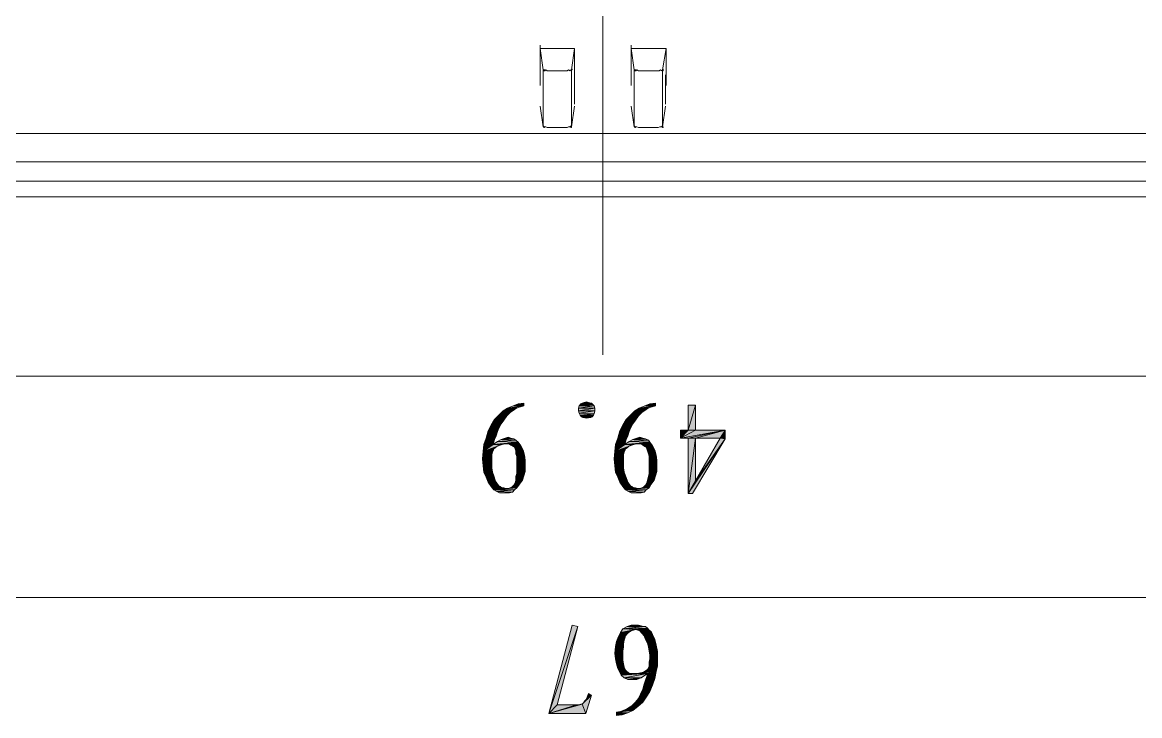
# Model space of a CAD drawing. Header units: inches. Extents: x 11 to 682, y 148 to 1119.
# Drawn here: x 200.6 to 294.8, y 892.7 to 951.2 of the extents above; entities that cross this region are included whole.
import ezdxf

# ---------------------------------------------------------------- set-up
doc = ezdxf.new("R2010")
doc.units = ezdxf.units.IN
doc.header["$MEASUREMENT"] = 0
doc.layers.add('图层 1', color=7, linetype='Continuous')

msp = doc.modelspace()

# ---------------------------------------------------------------- hatches: boundary and pattern name
at = {"layer": '图层 1', "true_color": 0xffffff}
h = msp.add_hatch(color=7, dxfattribs=at)
h.dxf.hatch_style = 2
h.paths.add_polyline_path([(244.56, 947.1), (244.68, 947.1), (244.68, 947.16), (244.56, 947.16)])
h = msp.add_hatch(color=7, dxfattribs=at)
h.dxf.hatch_style = 2
h.paths.add_polyline_path([(246.84, 947.1), (246.9, 947.1), (246.9, 947.16), (246.84, 947.16)])
h = msp.add_hatch(color=7, dxfattribs=at)
h.dxf.hatch_style = 2
h.paths.add_polyline_path([(246.9, 947.16), (246.96, 947.16), (246.96, 947.22), (246.9, 947.22)])
h = msp.add_hatch(color=7, dxfattribs=at)
h.dxf.hatch_style = 2
h.paths.add_polyline_path([(252.24, 947.1), (252.36, 947.1), (252.36, 947.16), (252.24, 947.16)])
h = msp.add_hatch(color=7, dxfattribs=at)
h.dxf.hatch_style = 2
h.paths.add_polyline_path([(254.58, 947.1), (254.64, 947.1), (254.64, 947.22), (254.58, 947.22)])
h = msp.add_hatch(color=7, dxfattribs=at)
h.dxf.hatch_style = 2
h.paths.add_polyline_path([(244.5, 942.36), (244.56, 942.36), (244.56, 942.42), (244.5, 942.42)])
h = msp.add_hatch(color=7, dxfattribs=at)
h.dxf.hatch_style = 2
h.paths.add_polyline_path([(244.56, 942.3), (244.62, 942.3), (244.62, 942.36), (244.56, 942.36)])
h = msp.add_hatch(color=7, dxfattribs=at)
h.dxf.hatch_style = 2
h.paths.add_polyline_path([(246.78, 942.36), (246.84, 942.36), (246.84, 942.42), (246.78, 942.42)])
h = msp.add_hatch(color=7, dxfattribs=at)
h.dxf.hatch_style = 2
h.paths.add_polyline_path([(246.84, 942.3), (246.9, 942.3), (246.9, 942.36), (246.84, 942.36)])
h = msp.add_hatch(color=7, dxfattribs=at)
h.dxf.hatch_style = 2
h.paths.add_polyline_path([(252.18, 942.36), (252.24, 942.36), (252.24, 942.42), (252.18, 942.42)])
h = msp.add_hatch(color=7, dxfattribs=at)
h.dxf.hatch_style = 2
h.paths.add_polyline_path([(252.24, 942.3), (252.3, 942.3), (252.3, 942.36), (252.24, 942.36)])
h = msp.add_hatch(color=7, dxfattribs=at)
h.dxf.hatch_style = 2
h.paths.add_polyline_path([(254.52, 942.36), (254.58, 942.36), (254.58, 942.42), (254.52, 942.42)])
h = msp.add_hatch(color=7, dxfattribs=at)
h.dxf.hatch_style = 2
h.paths.add_polyline_path([(254.58, 942.3), (254.64, 942.3), (254.64, 942.36), (254.58, 942.36)])
for points in [[(241.74, 918.3), (240.78, 918.06), (241.14, 918.42)], [(240.78, 918.06), (241.74, 918.3), (241.44, 918)], [(242.1, 918.54), (241.14, 918.42), (241.5, 918.66)], [(241.14, 918.42), (242.1, 918.54), (241.74, 918.3)], [(242.88, 918.84), (242.4, 918.72), (241.5, 918.66)], [(242.88, 918.84), (241.5, 918.66), (241.98, 918.84)], [(241.5, 918.66), (242.4, 918.72), (242.1, 918.54)], [(241.98, 918.84), (242.4, 919.02), (242.88, 919.08)], [(241.98, 918.84), (242.88, 919.08), (242.88, 918.84)], [(247.5, 918.66), (248.82, 918.84), (248.88, 918.66)], [(248.82, 918.84), (247.5, 918.66), (247.56, 918.84)], [(247.5, 918.42), (248.88, 918.66), (248.88, 918.42)], [(248.88, 918.66), (247.5, 918.42), (247.5, 918.66)], [(248.88, 918.42), (247.56, 918.24), (247.5, 918.42)], [(248.7, 918.96), (247.56, 918.84), (247.68, 919.02)], [(247.56, 918.84), (248.7, 918.96), (248.82, 918.84)], [(247.56, 918.24), (248.88, 918.42), (248.82, 918.18)], [(247.68, 919.02), (248.58, 919.08), (248.7, 918.96)], [(248.58, 919.08), (247.68, 919.02), (247.8, 919.08)], [(247.8, 919.08), (248.34, 919.14), (248.58, 919.08)], [(248.34, 919.14), (247.8, 919.08), (247.98, 919.14)], [(247.98, 919.14), (248.16, 919.2), (248.34, 919.14)], [(252.84, 918.3), (251.88, 918.06), (252.24, 918.42)], [(251.88, 918.06), (252.84, 918.3), (252.54, 918)], [(253.2, 918.54), (252.24, 918.42), (252.6, 918.66)], [(252.24, 918.42), (253.2, 918.54), (252.84, 918.3)], [(253.98, 918.84), (253.5, 918.72), (252.6, 918.66)], [(253.98, 918.84), (252.6, 918.66), (253.08, 918.84)], [(252.6, 918.66), (253.5, 918.72), (253.2, 918.54)], [(253.08, 918.84), (253.5, 919.02), (253.98, 919.08)], [(253.08, 918.84), (253.98, 919.08), (253.98, 918.84)], [(256.74, 916.8), (257.34, 918.9), (257.34, 916.8)], [(257.34, 918.9), (256.74, 916.8), (256.74, 918.9)], [(241.2, 917.64), (240.12, 917.22), (240.42, 917.7)], [(241.2, 917.64), (240.96, 917.34), (240.12, 917.22)], [(240.12, 917.22), (240.96, 917.34), (240.78, 916.98)], [(241.44, 918), (240.42, 917.7), (240.78, 918.06)], [(240.42, 917.7), (241.44, 918), (241.2, 917.64)], [(248.82, 918.18), (247.62, 918.06), (247.56, 918.24)], [(247.62, 918.06), (248.82, 918.18), (248.76, 918.06)], [(248.76, 918.06), (247.74, 917.94), (247.62, 918.06)], [(247.74, 917.94), (248.76, 918.06), (248.64, 917.94)], [(248.64, 917.94), (247.86, 917.88), (247.74, 917.94)], [(247.86, 917.88), (248.64, 917.94), (248.52, 917.88)], [(248.52, 917.88), (248.16, 917.82), (247.86, 917.88)], [(252.3, 917.64), (251.22, 917.22), (251.52, 917.7)], [(252.3, 917.64), (252.06, 917.34), (251.22, 917.22)], [(251.22, 917.22), (252.06, 917.34), (251.88, 916.98)], [(252.54, 918), (251.52, 917.7), (251.88, 918.06)], [(251.52, 917.7), (252.54, 918), (252.3, 917.64)], [(240.66, 916.68), (239.7, 916.14), (239.88, 916.74)], [(240.66, 916.68), (240.54, 916.32), (239.7, 916.14)], [(240.78, 916.98), (239.88, 916.74), (240.12, 917.22)], [(239.88, 916.74), (240.78, 916.98), (240.66, 916.68)], [(251.76, 916.68), (250.8, 916.14), (250.98, 916.74)], [(251.76, 916.68), (251.64, 916.32), (250.8, 916.14)], [(251.88, 916.98), (250.98, 916.74), (251.22, 917.22)], [(250.98, 916.74), (251.88, 916.98), (251.76, 916.68)], [(256.74, 916.14), (256.08, 916.14), (259.86, 916.8)], [(257.34, 916.8), (259.86, 916.8), (256.08, 916.14)], [(256.74, 916.8), (257.34, 916.8), (256.08, 916.14)], [(256.74, 916.8), (256.08, 916.14), (256.08, 916.8)], [(257.34, 916.14), (256.74, 916.14), (259.86, 916.8)], [(259.44, 916.14), (257.34, 916.14), (259.86, 916.8)], [(259.44, 916.14), (259.86, 916.8), (259.86, 916.08)], [(240.3, 915.6), (240.9, 915.54), (239.46, 915)], [(240.3, 915.6), (239.46, 915), (239.52, 915.6)], [(240.9, 915.54), (240.6, 915.42), (239.46, 915)], [(240.42, 916.02), (239.52, 915.6), (239.7, 916.14)], [(240.42, 916.02), (240.36, 915.78), (239.52, 915.6)], [(239.52, 915.6), (240.36, 915.78), (240.3, 915.6)], [(239.7, 916.14), (240.54, 916.32), (240.42, 916.02)], [(242.4, 915.78), (240.3, 915.6), (240.66, 915.84)], [(242.4, 915.78), (241.26, 915.66), (240.3, 915.6)], [(240.3, 915.6), (241.26, 915.66), (240.9, 915.54)], [(242.22, 915.96), (240.66, 915.84), (240.96, 916.02)], [(240.66, 915.84), (242.22, 915.96), (242.4, 915.78)], [(240.96, 916.02), (242.04, 916.08), (242.22, 915.96)], [(242.04, 916.08), (240.96, 916.02), (241.14, 916.08)], [(241.14, 916.08), (241.8, 916.14), (242.04, 916.08)], [(241.8, 916.14), (241.14, 916.08), (241.32, 916.14)], [(241.44, 915.66), (241.26, 915.66), (242.4, 915.78)], [(241.32, 916.14), (241.56, 916.2), (241.8, 916.14)], [(241.62, 915.66), (241.44, 915.66), (242.4, 915.78)], [(241.8, 915.54), (241.62, 915.66), (242.4, 915.78)], [(241.8, 915.54), (242.4, 915.78), (242.64, 915.48)], [(242.64, 915.48), (241.98, 915.42), (241.8, 915.54)], [(242.1, 915.36), (241.98, 915.42), (242.64, 915.48)], [(242.16, 915.24), (242.1, 915.36), (242.64, 915.48)], [(242.16, 915.24), (242.64, 915.48), (242.82, 915.12)], [(251.4, 915.6), (252, 915.54), (250.56, 915)], [(251.4, 915.6), (250.56, 915), (250.62, 915.6)], [(252, 915.54), (251.7, 915.42), (250.56, 915)], [(251.52, 916.02), (250.62, 915.6), (250.8, 916.14)], [(251.52, 916.02), (251.46, 915.78), (250.62, 915.6)], [(250.62, 915.6), (251.46, 915.78), (251.4, 915.6)], [(250.8, 916.14), (251.64, 916.32), (251.52, 916.02)], [(253.5, 915.78), (251.4, 915.6), (251.76, 915.84)], [(253.5, 915.78), (252.36, 915.66), (251.4, 915.6)], [(251.4, 915.6), (252.36, 915.66), (252, 915.54)], [(253.38, 915.96), (251.76, 915.84), (252.06, 916.02)], [(251.76, 915.84), (253.38, 915.96), (253.5, 915.78)], [(252.06, 916.02), (253.14, 916.08), (253.38, 915.96)], [(253.14, 916.08), (252.06, 916.02), (252.24, 916.08)], [(252.24, 916.08), (252.9, 916.14), (253.14, 916.08)], [(252.9, 916.14), (252.24, 916.08), (252.42, 916.14)], [(252.54, 915.66), (252.36, 915.66), (253.5, 915.78)], [(252.42, 916.14), (252.66, 916.2), (252.9, 916.14)], [(252.72, 915.66), (252.54, 915.66), (253.5, 915.78)], [(252.9, 915.54), (252.72, 915.66), (253.5, 915.78)], [(252.9, 915.54), (253.5, 915.78), (253.74, 915.48)], [(253.74, 915.48), (253.08, 915.42), (252.9, 915.54)], [(253.2, 915.36), (253.08, 915.42), (253.74, 915.48)], [(253.26, 915.24), (253.2, 915.36), (253.74, 915.48)], [(253.26, 915.24), (253.74, 915.48), (253.92, 915.12)], [(257.34, 916.14), (257.34, 912.54), (256.74, 911.46)], [(257.34, 916.14), (256.74, 911.46), (256.74, 916.14)], [(256.74, 911.46), (257.34, 912.54), (259.86, 916.08)], [(256.74, 911.46), (259.86, 916.08), (257.1, 911.46)], [(259.86, 916.08), (257.34, 912.54), (259.44, 916.14)], [(240.24, 914.94), (239.4, 914.4), (239.46, 915)], [(240.24, 914.94), (240.18, 914.76), (239.4, 914.4)], [(240.18, 914.76), (240.18, 914.58), (239.4, 914.4)], [(239.4, 914.4), (240.18, 914.58), (240.18, 914.28)], [(240.6, 915.42), (240.48, 915.3), (239.46, 915)], [(240.48, 915.3), (240.36, 915.24), (239.46, 915)], [(240.36, 915.24), (240.3, 915.06), (239.46, 915)], [(239.46, 915), (240.3, 915.06), (240.24, 914.94)], [(242.82, 915.12), (242.22, 915.06), (242.16, 915.24)], [(242.22, 914.82), (242.22, 915.06), (242.82, 915.12)], [(242.22, 914.82), (242.82, 915.12), (242.94, 914.7)], [(242.94, 914.7), (242.28, 914.58), (242.22, 914.82)], [(242.28, 914.28), (242.28, 914.58), (242.94, 914.7)], [(242.28, 914.28), (242.94, 914.7), (243, 914.28)], [(251.34, 914.94), (250.5, 914.4), (250.56, 915)], [(251.34, 914.94), (251.28, 914.76), (250.5, 914.4)], [(251.28, 914.76), (251.28, 914.58), (250.5, 914.4)], [(250.5, 914.4), (251.28, 914.58), (251.28, 914.28)], [(251.7, 915.42), (251.58, 915.3), (250.56, 915)], [(251.58, 915.3), (251.46, 915.24), (250.56, 915)], [(251.46, 915.24), (251.4, 915.06), (250.56, 915)], [(250.56, 915), (251.4, 915.06), (251.34, 914.94)], [(253.92, 915.12), (253.32, 915.06), (253.26, 915.24)], [(253.38, 914.82), (253.32, 915.06), (253.92, 915.12)], [(253.38, 914.82), (253.92, 915.12), (254.04, 914.7)], [(254.04, 914.7), (253.44, 914.58), (253.38, 914.82)], [(253.44, 914.28), (253.44, 914.58), (254.04, 914.7)], [(253.44, 914.28), (254.04, 914.7), (254.1, 914.28)], [(240.18, 914.28), (239.46, 913.8), (239.4, 914.4)], [(240.18, 914.28), (240.18, 913.98), (239.46, 913.8)], [(239.46, 913.8), (240.18, 913.98), (240.18, 913.62)], [(240.18, 913.62), (239.52, 913.26), (239.46, 913.8)], [(239.52, 913.26), (240.18, 913.62), (240.24, 913.26)], [(242.28, 913.92), (243, 914.28), (243, 913.8)], [(243, 914.28), (242.28, 913.92), (242.28, 914.28)], [(243, 913.8), (242.28, 913.56), (242.28, 913.92)], [(242.28, 913.56), (243, 913.8), (243, 913.32)], [(251.28, 914.28), (250.56, 913.8), (250.5, 914.4)], [(251.28, 914.28), (251.28, 913.98), (250.56, 913.8)], [(250.56, 913.8), (251.28, 913.98), (251.28, 913.62)], [(251.28, 913.62), (250.62, 913.26), (250.56, 913.8)], [(250.62, 913.26), (251.28, 913.62), (251.34, 913.26)], [(253.44, 913.92), (254.1, 914.28), (254.1, 913.8)], [(254.1, 914.28), (253.44, 913.92), (253.44, 914.28)], [(254.1, 913.8), (253.44, 913.56), (253.44, 913.92)], [(253.44, 913.56), (254.1, 913.8), (254.1, 913.32)], [(240.24, 913.26), (239.7, 912.84), (239.52, 913.26)], [(240.24, 913.26), (240.36, 912.96), (239.7, 912.84)], [(239.7, 912.84), (240.36, 912.96), (240.48, 912.6)], [(240.48, 912.6), (239.88, 912.42), (239.7, 912.84)], [(242.88, 912.96), (242.22, 912.9), (242.28, 913.14)], [(242.22, 912.6), (242.22, 912.9), (242.88, 912.96)], [(242.22, 912.6), (242.88, 912.96), (242.76, 912.6)], [(243, 913.32), (242.28, 913.14), (242.28, 913.56)], [(242.28, 913.14), (243, 913.32), (242.88, 912.96)], [(251.34, 913.26), (250.8, 912.84), (250.62, 913.26)], [(251.34, 913.26), (251.46, 912.96), (250.8, 912.84)], [(250.8, 912.84), (251.46, 912.96), (251.58, 912.6)], [(251.58, 912.6), (250.98, 912.42), (250.8, 912.84)], [(253.32, 912.6), (253.38, 912.9), (253.98, 912.96)], [(253.32, 912.6), (253.98, 912.96), (253.86, 912.6)], [(253.98, 912.96), (253.38, 912.9), (253.44, 913.14)], [(254.1, 913.32), (253.44, 913.14), (253.44, 913.56)], [(253.44, 913.14), (254.1, 913.32), (253.98, 912.96)], [(239.88, 912.42), (240.48, 912.6), (240.54, 912.42)], [(240.54, 912.42), (240.12, 912.06), (239.88, 912.42)], [(240.54, 912.42), (240.66, 912.24), (240.12, 912.06)], [(240.66, 912.24), (240.78, 912.12), (240.12, 912.06)], [(240.12, 912.06), (240.78, 912.12), (240.9, 912.06)], [(240.9, 912.06), (240.36, 911.76), (240.12, 912.06)], [(240.9, 912.06), (241.02, 911.94), (240.36, 911.76)], [(240.36, 911.76), (241.56, 911.88), (242.28, 911.94)], [(240.36, 911.76), (242.28, 911.94), (242.1, 911.76)], [(241.2, 911.94), (241.38, 911.88), (240.36, 911.76)], [(241.02, 911.94), (241.2, 911.94), (240.36, 911.76)], [(241.38, 911.88), (241.56, 911.88), (240.36, 911.76)], [(242.1, 911.76), (240.6, 911.64), (240.36, 911.76)], [(240.6, 911.64), (242.1, 911.76), (241.92, 911.58)], [(242.28, 911.94), (241.56, 911.88), (241.74, 911.94)], [(241.74, 911.94), (241.92, 912.06), (242.52, 912.24)], [(241.74, 911.94), (242.52, 912.24), (242.28, 911.94)], [(241.92, 912.06), (242.04, 912.18), (242.52, 912.24)], [(242.52, 912.24), (242.04, 912.18), (242.16, 912.36)], [(242.16, 912.36), (242.76, 912.6), (242.52, 912.24)], [(242.76, 912.6), (242.16, 912.36), (242.22, 912.6)], [(250.98, 912.42), (251.58, 912.6), (251.64, 912.42)], [(251.64, 912.42), (251.22, 912.06), (250.98, 912.42)], [(251.64, 912.42), (251.76, 912.24), (251.22, 912.06)], [(251.76, 912.24), (251.88, 912.12), (251.22, 912.06)], [(251.22, 912.06), (251.88, 912.12), (252, 912.06)], [(252, 912.06), (251.46, 911.76), (251.22, 912.06)], [(252, 912.06), (252.12, 911.94), (251.46, 911.76)], [(251.46, 911.76), (252.66, 911.88), (253.44, 911.94)], [(251.46, 911.76), (253.44, 911.94), (253.2, 911.76)], [(252.3, 911.94), (252.48, 911.88), (251.46, 911.76)], [(252.12, 911.94), (252.3, 911.94), (251.46, 911.76)], [(252.48, 911.88), (252.66, 911.88), (251.46, 911.76)], [(253.2, 911.76), (251.7, 911.64), (251.46, 911.76)], [(251.7, 911.64), (253.2, 911.76), (253.02, 911.58)], [(253.44, 911.94), (252.66, 911.88), (252.84, 911.94)], [(252.84, 911.94), (253.02, 912.06), (253.62, 912.24)], [(252.84, 911.94), (253.62, 912.24), (253.44, 911.94)], [(253.02, 912.06), (253.14, 912.18), (253.62, 912.24)], [(253.62, 912.24), (253.14, 912.18), (253.26, 912.36)], [(253.26, 912.36), (253.86, 912.6), (253.62, 912.24)], [(253.86, 912.6), (253.26, 912.36), (253.32, 912.6)], [(241.92, 911.58), (240.84, 911.52), (240.6, 911.64)], [(241.26, 911.52), (240.84, 911.52), (241.92, 911.58)], [(241.26, 911.52), (241.92, 911.58), (241.68, 911.52)], [(253.02, 911.58), (251.94, 911.52), (251.7, 911.64)], [(252.36, 911.52), (251.94, 911.52), (253.02, 911.58)], [(252.36, 911.52), (253.02, 911.58), (252.78, 911.52)], [(247.44, 900.24), (244.98, 892.92), (246.96, 900.36)], [(247.44, 900.24), (245.7, 893.64), (244.98, 892.92)], [(251.7, 899.76), (251.58, 899.64), (250.86, 899.4)], [(251.7, 899.76), (250.86, 899.4), (251.04, 899.76)], [(251.58, 899.64), (251.46, 899.46), (250.86, 899.4)], [(250.86, 899.4), (251.46, 899.46), (251.4, 899.28)], [(252.3, 900), (251.04, 899.76), (251.22, 900.06)], [(252.3, 900), (252.12, 899.94), (251.04, 899.76)], [(252.12, 899.94), (251.94, 899.88), (251.04, 899.76)], [(251.04, 899.76), (251.94, 899.88), (251.7, 899.76)], [(253.14, 900.24), (253.32, 900.12), (251.22, 900.06)], [(252.96, 900.24), (253.14, 900.24), (251.22, 900.06)], [(252.96, 900.24), (251.22, 900.06), (251.58, 900.24)], [(252.3, 900), (251.22, 900.06), (253.32, 900.12)], [(252.54, 900.36), (252.78, 900.3), (251.58, 900.24)], [(252.36, 900.36), (252.54, 900.36), (251.58, 900.24)], [(252.36, 900.36), (251.58, 900.24), (251.94, 900.36)], [(251.58, 900.24), (252.78, 900.3), (252.96, 900.24)], [(252.48, 899.94), (252.3, 900), (253.32, 900.12)], [(252.48, 899.94), (253.32, 900.12), (253.44, 899.94)], [(253.44, 899.94), (252.66, 899.88), (252.48, 899.94)], [(252.66, 899.88), (253.44, 899.94), (253.62, 899.82)], [(253.62, 899.82), (252.84, 899.7), (252.66, 899.88)], [(252.84, 899.7), (253.62, 899.82), (253.74, 899.58)], [(253.74, 899.58), (253.02, 899.46), (252.84, 899.7)], [(253.14, 899.16), (253.02, 899.46), (253.74, 899.58)], [(253.14, 899.16), (253.74, 899.58), (253.92, 899.16)], [(251.28, 898.5), (250.56, 898.02), (250.62, 898.56)], [(251.28, 898.8), (250.62, 898.56), (250.68, 898.98)], [(250.62, 898.56), (251.28, 898.8), (251.28, 898.5)], [(251.4, 899.28), (250.68, 898.98), (250.86, 899.4)], [(251.4, 899.28), (251.34, 899.1), (250.68, 898.98)], [(250.68, 898.98), (251.34, 899.1), (251.28, 898.8)], [(253.92, 899.16), (253.32, 898.86), (253.14, 899.16)], [(253.32, 898.86), (253.92, 899.16), (254.04, 898.68)], [(254.04, 898.68), (253.38, 898.5), (253.32, 898.86)], [(253.44, 898.2), (253.38, 898.5), (254.04, 898.68)], [(253.44, 898.2), (254.04, 898.68), (254.16, 898.14)], [(251.28, 898.5), (251.22, 898.2), (250.56, 898.02)], [(250.56, 898.02), (251.22, 898.2), (251.22, 897.78)], [(251.22, 897.78), (250.62, 897.54), (250.56, 898.02)], [(250.62, 897.54), (251.22, 897.78), (251.22, 897.42)], [(254.16, 898.14), (253.5, 897.84), (253.44, 898.2)], [(253.5, 897.54), (253.5, 897.84), (254.16, 898.14)], [(253.5, 897.54), (254.16, 898.14), (254.16, 897.54)], [(251.22, 897.42), (250.68, 897.12), (250.62, 897.54)], [(250.68, 897.12), (251.22, 897.42), (251.28, 897.12)], [(251.28, 897.12), (250.8, 896.7), (250.68, 897.12)], [(251.28, 897.12), (251.34, 896.82), (250.8, 896.7)], [(250.8, 896.7), (251.34, 896.82), (251.46, 896.58)], [(251.46, 896.58), (250.98, 896.4), (250.8, 896.7)], [(253.14, 896.52), (253.32, 896.64), (254.16, 896.94)], [(253.14, 896.52), (254.16, 896.94), (254.04, 896.46)], [(253.32, 896.64), (253.44, 896.88), (254.16, 896.94)], [(253.44, 897.06), (253.44, 897.24), (254.16, 897.54)], [(253.44, 897.06), (254.16, 897.54), (254.16, 896.94)], [(254.16, 897.54), (253.44, 897.24), (253.5, 897.54)], [(254.16, 896.94), (253.44, 896.88), (253.44, 897.06)], [(251.46, 896.58), (251.52, 896.52), (250.98, 896.4)], [(250.98, 896.4), (251.52, 896.52), (251.7, 896.34)], [(251.7, 896.34), (251.1, 896.16), (250.98, 896.4)], [(251.7, 896.34), (251.88, 896.28), (251.1, 896.16)], [(251.34, 895.92), (251.1, 896.16), (253.32, 896.28)], [(252.42, 896.28), (253.32, 896.28), (251.1, 896.16)], [(252.06, 896.28), (252.42, 896.28), (251.1, 896.16)], [(251.88, 896.28), (252.06, 896.28), (251.1, 896.16)], [(251.34, 895.92), (253.32, 896.28), (252.78, 895.92)], [(252.78, 895.92), (251.64, 895.8), (251.34, 895.92)], [(252.78, 895.92), (252.6, 895.86), (251.64, 895.8)], [(251.94, 895.8), (251.64, 895.8), (252.6, 895.86)], [(252.18, 895.8), (251.94, 895.8), (252.6, 895.86)], [(252.18, 895.8), (252.6, 895.86), (252.42, 895.8)], [(252.42, 896.28), (252.72, 896.34), (254.04, 896.46)], [(253.32, 896.28), (252.42, 896.28), (254.04, 896.46)], [(252.72, 896.34), (252.96, 896.4), (254.04, 896.46)], [(254.04, 896.46), (252.96, 896.4), (253.14, 896.52)], [(253.02, 895.38), (253.14, 895.74), (253.92, 895.86)], [(253.02, 895.38), (253.92, 895.86), (253.74, 895.32)], [(253.92, 895.86), (253.14, 895.74), (253.26, 896.04)], [(253.26, 896.04), (253.32, 896.28), (254.04, 896.46)], [(253.26, 896.04), (254.04, 896.46), (253.92, 895.86)], [(253.5, 894.78), (252.72, 894.54), (252.9, 894.96)], [(252.72, 894.54), (253.5, 894.78), (253.2, 894.3)], [(253.74, 895.32), (252.9, 894.96), (253.02, 895.38)], [(252.9, 894.96), (253.74, 895.32), (253.5, 894.78)], [(247.8, 893.7), (248.58, 894.48), (248.1, 892.92)], [(247.92, 893.82), (247.98, 893.94), (248.58, 894.48)], [(247.98, 893.94), (248.1, 894.06), (248.58, 894.48)], [(248.1, 894.06), (248.22, 894.3), (248.58, 894.48)], [(248.58, 894.48), (248.22, 894.3), (248.34, 894.6)], [(252, 893.58), (252.9, 893.88), (252.48, 893.52)], [(252.9, 893.88), (252, 893.58), (252.3, 893.88)], [(252.3, 893.88), (252.54, 894.18), (253.2, 894.3)], [(252.3, 893.88), (253.2, 894.3), (252.9, 893.88)], [(253.2, 894.3), (252.54, 894.18), (252.72, 894.54)], [(244.98, 892.92), (247.5, 893.64), (247.8, 893.7)], [(248.1, 892.92), (244.98, 892.92), (247.8, 893.7)], [(247.32, 893.64), (247.5, 893.64), (244.98, 892.92)], [(245.7, 893.64), (247.32, 893.64), (244.98, 892.92)], [(247.8, 893.7), (247.5, 893.64), (247.68, 893.7)], [(250.68, 893.04), (251.04, 893.1), (252.06, 893.16)], [(250.68, 893.04), (252.06, 893.16), (251.64, 892.98)], [(251.64, 892.98), (250.68, 892.74), (250.68, 893.04)], [(251.64, 892.98), (251.16, 892.8), (250.68, 892.74)], [(252.06, 893.16), (251.04, 893.1), (251.4, 893.22)], [(251.4, 893.22), (251.7, 893.4), (252.48, 893.52)], [(251.4, 893.22), (252.48, 893.52), (252.06, 893.16)], [(252.48, 893.52), (251.7, 893.4), (252, 893.58)]]:
    msp.add_hatch(color=7, dxfattribs=at).paths.add_polyline_path(points)
h = msp.add_hatch(color=7, dxfattribs=at)
edge = h.paths.add_edge_path()
edge.add_spline(control_points=[(247.8, 893.7), (247.8, 893.7), (248.58, 894.48), (248.58, 894.48), (248.58, 894.48), (247.8, 893.7), (247.8, 893.7)], knot_values=[0, 0, 0, 0, 1, 1, 1, 2, 2, 2, 2], degree=3, periodic=0)
edge.add_line((247.8, 893.7), (247.8, 893.7))

# ---------------------------------------------------------------- linework, layer by layer
at = {"layer": '图层 1', "color": 7, "lineweight": 18, "true_color": 0xffffff}
for points in [[(249.54, 960.36), (249.54, 923.16)], [(244.26, 949.26), (244.26, 948.3), (244.26, 946.86)], [(244.26, 948.96), (247.14, 948.96)], [(244.26, 948.96), (244.26, 945.84)], [(244.26, 948.959), (244.5, 947.16)], [(246.9, 947.16), (247.14, 948.959)], [(247.14, 945.84), (247.14, 948.96)], [(251.94, 949.26), (251.94, 948.3), (251.94, 946.86)], [(251.94, 948.96), (254.88, 948.96)], [(251.94, 948.959), (251.94, 945.84)], [(251.94, 948.959), (252.18, 947.16)], [(254.58, 947.16), (254.88, 948.96)], [(254.88, 945.84), (254.88, 948.959)], [(244.5, 947.16), (244.5, 942.36)], [(244.62, 947.1), (244.74, 947.16)], [(244.74, 947.16), (244.86, 947.1)], [(244.86, 947.1), (245.04, 947.1)], [(245.04, 947.1), (245.28, 947.1)], [(245.28, 947.1), (245.46, 947.1)], [(245.46, 947.1), (245.7, 947.1)], [(245.7, 947.1), (245.94, 947.1)], [(245.94, 947.1), (246.18, 947.1)], [(246.18, 947.1), (246.36, 947.1)], [(246.36, 947.1), (246.54, 947.1)], [(246.54, 947.1), (246.66, 947.16)], [(246.66, 947.16), (246.78, 947.1)], [(246.9, 942.36), (246.9, 947.16)], [(247.141, 946.74), (247.141, 945.24), (247.141, 944.28)], [(252.18, 947.16), (252.18, 942.359)], [(252.3, 947.1), (252.42, 947.16)], [(252.42, 947.16), (252.54, 947.1)], [(252.54, 947.1), (252.78, 947.1)], [(252.78, 947.1), (252.96, 947.1)], [(252.96, 947.1), (253.2, 947.1)], [(253.2, 947.1), (253.44, 947.1)], [(253.44, 947.1), (253.62, 947.1)], [(253.62, 947.1), (253.86, 947.1)], [(253.86, 947.1), (254.1, 947.1)], [(254.1, 947.1), (254.28, 947.1)], [(254.28, 947.1), (254.4, 947.16)], [(254.4, 947.16), (254.52, 947.1)], [(254.58, 942.359), (254.58, 947.16)], [(254.82, 946.74), (254.82, 945.24), (254.82, 944.28)], [(244.26, 944.1), (244.5, 942.359)], [(246.9, 942.36), (247.14, 944.1)], [(251.94, 944.1), (252.18, 942.359)], [(254.58, 942.36), (254.82, 944.1)], [(244.62, 942.36), (244.74, 942.36), (244.86, 942.3), (245.04, 942.3), (245.22, 942.3), (245.46, 942.3), (245.7, 942.3), (245.94, 942.3), (246.18, 942.3), (246.36, 942.3), (246.54, 942.3), (246.66, 942.36), (246.78, 942.36)], [(252.3, 942.36), (252.42, 942.36), (252.54, 942.3), (252.72, 942.3), (252.96, 942.3), (253.2, 942.3), (253.38, 942.3), (253.62, 942.3), (253.86, 942.3), (254.04, 942.3), (254.22, 942.3), (254.34, 942.36), (254.52, 942.36)], [(168.3, 941.82), (330.78, 941.82)], [(168.48, 939.42), (330.6, 939.42)], [(168.48, 937.8), (330.6, 937.8)], [(168.48, 936.48), (330.6, 936.48)], [(183.24, 921.36), (249.54, 921.36), (315.84, 921.36)], [(160.5, 902.7), (249.54, 902.7), (338.58, 902.7)]]:
    msp.add_lwpolyline(points, dxfattribs=at)
at = {"layer": '图层 1', "lineweight": 0}
for points in [[(244.56, 947.1), (244.68, 947.1), (244.68, 947.16), (244.56, 947.16), (244.56, 947.1)], [(246.84, 947.1), (246.9, 947.1), (246.9, 947.16), (246.84, 947.16), (246.84, 947.1)], [(246.9, 947.16), (246.96, 947.16), (246.96, 947.22), (246.9, 947.22), (246.9, 947.16)], [(252.24, 947.1), (252.36, 947.1), (252.36, 947.16), (252.24, 947.16), (252.24, 947.1)], [(254.58, 947.1), (254.64, 947.1), (254.64, 947.22), (254.58, 947.22), (254.58, 947.1)], [(244.5, 942.36), (244.56, 942.36), (244.56, 942.42), (244.5, 942.42), (244.5, 942.36)], [(244.56, 942.3), (244.62, 942.3), (244.62, 942.36), (244.56, 942.36), (244.56, 942.3)], [(246.78, 942.36), (246.84, 942.36), (246.84, 942.42), (246.78, 942.42), (246.78, 942.36)], [(246.84, 942.3), (246.9, 942.3), (246.9, 942.36), (246.84, 942.36), (246.84, 942.3)], [(252.18, 942.36), (252.24, 942.36), (252.24, 942.42), (252.18, 942.42), (252.18, 942.36)], [(252.24, 942.3), (252.3, 942.3), (252.3, 942.36), (252.24, 942.36), (252.24, 942.3)], [(254.52, 942.36), (254.58, 942.36), (254.58, 942.42), (254.52, 942.42), (254.52, 942.36)], [(254.58, 942.3), (254.64, 942.3), (254.64, 942.36), (254.58, 942.36), (254.58, 942.3)], [(241.74, 918.3), (240.78, 918.06), (241.14, 918.42), (241.74, 918.3)], [(240.78, 918.06), (241.74, 918.3), (241.44, 918), (240.78, 918.06)], [(242.1, 918.54), (241.14, 918.42), (241.5, 918.66), (242.1, 918.54)], [(241.14, 918.42), (242.1, 918.54), (241.74, 918.3), (241.14, 918.42)], [(242.88, 918.84), (242.4, 918.72), (241.5, 918.66), (242.88, 918.84)], [(242.88, 918.84), (241.5, 918.66), (241.98, 918.84), (242.88, 918.84)], [(241.5, 918.66), (242.4, 918.72), (242.1, 918.54), (241.5, 918.66)], [(241.98, 918.84), (242.4, 919.02), (242.88, 919.08), (241.98, 918.84)], [(241.98, 918.84), (242.88, 919.08), (242.88, 918.84), (241.98, 918.84)], [(247.5, 918.66), (248.82, 918.84), (248.88, 918.66), (247.5, 918.66)], [(248.82, 918.84), (247.5, 918.66), (247.56, 918.84), (248.82, 918.84)], [(247.5, 918.42), (248.88, 918.66), (248.88, 918.42), (247.5, 918.42)], [(248.88, 918.66), (247.5, 918.42), (247.5, 918.66), (248.88, 918.66)], [(248.88, 918.42), (247.56, 918.24), (247.5, 918.42), (248.88, 918.42)], [(248.7, 918.96), (247.56, 918.84), (247.68, 919.02), (248.7, 918.96)], [(247.56, 918.84), (248.7, 918.96), (248.82, 918.84), (247.56, 918.84)], [(247.56, 918.24), (248.88, 918.42), (248.82, 918.18), (247.56, 918.24)], [(247.68, 919.02), (248.58, 919.08), (248.7, 918.96), (247.68, 919.02)], [(248.58, 919.08), (247.68, 919.02), (247.8, 919.08), (248.58, 919.08)], [(247.8, 919.08), (248.34, 919.14), (248.58, 919.08), (247.8, 919.08)], [(248.34, 919.14), (247.8, 919.08), (247.98, 919.14), (248.34, 919.14)], [(247.98, 919.14), (248.16, 919.2), (248.34, 919.14), (247.98, 919.14)], [(252.84, 918.3), (251.88, 918.06), (252.24, 918.42), (252.84, 918.3)], [(251.88, 918.06), (252.84, 918.3), (252.54, 918), (251.88, 918.06)], [(253.2, 918.54), (252.24, 918.42), (252.6, 918.66), (253.2, 918.54)], [(252.24, 918.42), (253.2, 918.54), (252.84, 918.3), (252.24, 918.42)], [(253.98, 918.84), (253.5, 918.72), (252.6, 918.66), (253.98, 918.84)], [(253.98, 918.84), (252.6, 918.66), (253.08, 918.84), (253.98, 918.84)], [(252.6, 918.66), (253.5, 918.72), (253.2, 918.54), (252.6, 918.66)], [(253.08, 918.84), (253.5, 919.02), (253.98, 919.08), (253.08, 918.84)], [(253.08, 918.84), (253.98, 919.08), (253.98, 918.84), (253.08, 918.84)], [(256.74, 916.8), (257.34, 918.9), (257.34, 916.8), (256.74, 916.8)], [(257.34, 918.9), (256.74, 916.8), (256.74, 918.9), (257.34, 918.9)], [(241.2, 917.64), (240.12, 917.22), (240.42, 917.7), (241.2, 917.64)], [(241.2, 917.64), (240.96, 917.34), (240.12, 917.22), (241.2, 917.64)], [(240.12, 917.22), (240.96, 917.34), (240.78, 916.98), (240.12, 917.22)], [(241.44, 918), (240.42, 917.7), (240.78, 918.06), (241.44, 918)], [(240.42, 917.7), (241.44, 918), (241.2, 917.64), (240.42, 917.7)], [(248.82, 918.18), (247.62, 918.06), (247.56, 918.24), (248.82, 918.18)], [(247.62, 918.06), (248.82, 918.18), (248.76, 918.06), (247.62, 918.06)], [(248.76, 918.06), (247.74, 917.94), (247.62, 918.06), (248.76, 918.06)], [(247.74, 917.94), (248.76, 918.06), (248.64, 917.94), (247.74, 917.94)], [(248.64, 917.94), (247.86, 917.88), (247.74, 917.94), (248.64, 917.94)], [(247.86, 917.88), (248.64, 917.94), (248.52, 917.88), (247.86, 917.88)], [(248.52, 917.88), (248.16, 917.82), (247.86, 917.88), (248.52, 917.88)], [(252.3, 917.64), (251.22, 917.22), (251.52, 917.7), (252.3, 917.64)], [(252.3, 917.64), (252.06, 917.34), (251.22, 917.22), (252.3, 917.64)], [(251.22, 917.22), (252.06, 917.34), (251.88, 916.98), (251.22, 917.22)], [(252.54, 918), (251.52, 917.7), (251.88, 918.06), (252.54, 918)], [(251.52, 917.7), (252.54, 918), (252.3, 917.64), (251.52, 917.7)], [(240.66, 916.68), (239.7, 916.14), (239.88, 916.74), (240.66, 916.68)], [(240.66, 916.68), (240.54, 916.32), (239.7, 916.14), (240.66, 916.68)], [(240.78, 916.98), (239.88, 916.74), (240.12, 917.22), (240.78, 916.98)], [(239.88, 916.74), (240.78, 916.98), (240.66, 916.68), (239.88, 916.74)], [(251.76, 916.68), (250.8, 916.14), (250.98, 916.74), (251.76, 916.68)], [(251.76, 916.68), (251.64, 916.32), (250.8, 916.14), (251.76, 916.68)], [(251.88, 916.98), (250.98, 916.74), (251.22, 917.22), (251.88, 916.98)], [(250.98, 916.74), (251.88, 916.98), (251.76, 916.68), (250.98, 916.74)], [(256.74, 916.14), (256.08, 916.14), (259.86, 916.8), (256.74, 916.14)], [(257.34, 916.8), (259.86, 916.8), (256.08, 916.14), (257.34, 916.8)], [(256.74, 916.8), (257.34, 916.8), (256.08, 916.14), (256.74, 916.8)], [(256.74, 916.8), (256.08, 916.14), (256.08, 916.8), (256.74, 916.8)], [(257.34, 916.14), (256.74, 916.14), (259.86, 916.8), (257.34, 916.14)], [(259.44, 916.14), (257.34, 916.14), (259.86, 916.8), (259.44, 916.14)], [(259.44, 916.14), (259.86, 916.8), (259.86, 916.08), (259.44, 916.14)], [(240.3, 915.6), (240.9, 915.54), (239.46, 915), (240.3, 915.6)], [(240.3, 915.6), (239.46, 915), (239.52, 915.6), (240.3, 915.6)], [(240.9, 915.54), (240.6, 915.42), (239.46, 915), (240.9, 915.54)], [(240.42, 916.02), (239.52, 915.6), (239.7, 916.14), (240.42, 916.02)], [(240.42, 916.02), (240.36, 915.78), (239.52, 915.6), (240.42, 916.02)], [(239.52, 915.6), (240.36, 915.78), (240.3, 915.6), (239.52, 915.6)], [(239.7, 916.14), (240.54, 916.32), (240.42, 916.02), (239.7, 916.14)], [(242.4, 915.78), (240.3, 915.6), (240.66, 915.84), (242.4, 915.78)], [(242.4, 915.78), (241.26, 915.66), (240.3, 915.6), (242.4, 915.78)], [(240.3, 915.6), (241.26, 915.66), (240.9, 915.54), (240.3, 915.6)], [(242.22, 915.96), (240.66, 915.84), (240.96, 916.02), (242.22, 915.96)], [(240.66, 915.84), (242.22, 915.96), (242.4, 915.78), (240.66, 915.84)], [(240.96, 916.02), (242.04, 916.08), (242.22, 915.96), (240.96, 916.02)], [(242.04, 916.08), (240.96, 916.02), (241.14, 916.08), (242.04, 916.08)], [(241.14, 916.08), (241.8, 916.14), (242.04, 916.08), (241.14, 916.08)], [(241.8, 916.14), (241.14, 916.08), (241.32, 916.14), (241.8, 916.14)], [(241.44, 915.66), (241.26, 915.66), (242.4, 915.78), (241.44, 915.66)], [(241.32, 916.14), (241.56, 916.2), (241.8, 916.14), (241.32, 916.14)], [(241.62, 915.66), (241.44, 915.66), (242.4, 915.78), (241.62, 915.66)], [(241.8, 915.54), (241.62, 915.66), (242.4, 915.78), (241.8, 915.54)], [(241.8, 915.54), (242.4, 915.78), (242.64, 915.48), (241.8, 915.54)], [(242.64, 915.48), (241.98, 915.42), (241.8, 915.54), (242.64, 915.48)], [(242.1, 915.36), (241.98, 915.42), (242.64, 915.48), (242.1, 915.36)], [(242.16, 915.24), (242.1, 915.36), (242.64, 915.48), (242.16, 915.24)], [(242.16, 915.24), (242.64, 915.48), (242.82, 915.12), (242.16, 915.24)], [(251.4, 915.6), (252, 915.54), (250.56, 915), (251.4, 915.6)], [(251.4, 915.6), (250.56, 915), (250.62, 915.6), (251.4, 915.6)], [(252, 915.54), (251.7, 915.42), (250.56, 915), (252, 915.54)], [(251.52, 916.02), (250.62, 915.6), (250.8, 916.14), (251.52, 916.02)], [(251.52, 916.02), (251.46, 915.78), (250.62, 915.6), (251.52, 916.02)], [(250.62, 915.6), (251.46, 915.78), (251.4, 915.6), (250.62, 915.6)], [(250.8, 916.14), (251.64, 916.32), (251.52, 916.02), (250.8, 916.14)], [(253.5, 915.78), (251.4, 915.6), (251.76, 915.84), (253.5, 915.78)], [(253.5, 915.78), (252.36, 915.66), (251.4, 915.6), (253.5, 915.78)], [(251.4, 915.6), (252.36, 915.66), (252, 915.54), (251.4, 915.6)], [(253.38, 915.96), (251.76, 915.84), (252.06, 916.02), (253.38, 915.96)], [(251.76, 915.84), (253.38, 915.96), (253.5, 915.78), (251.76, 915.84)], [(252.06, 916.02), (253.14, 916.08), (253.38, 915.96), (252.06, 916.02)], [(253.14, 916.08), (252.06, 916.02), (252.24, 916.08), (253.14, 916.08)], [(252.24, 916.08), (252.9, 916.14), (253.14, 916.08), (252.24, 916.08)], [(252.9, 916.14), (252.24, 916.08), (252.42, 916.14), (252.9, 916.14)], [(252.54, 915.66), (252.36, 915.66), (253.5, 915.78), (252.54, 915.66)], [(252.42, 916.14), (252.66, 916.2), (252.9, 916.14), (252.42, 916.14)], [(252.72, 915.66), (252.54, 915.66), (253.5, 915.78), (252.72, 915.66)], [(252.9, 915.54), (252.72, 915.66), (253.5, 915.78), (252.9, 915.54)], [(252.9, 915.54), (253.5, 915.78), (253.74, 915.48), (252.9, 915.54)], [(253.74, 915.48), (253.08, 915.42), (252.9, 915.54), (253.74, 915.48)], [(253.2, 915.36), (253.08, 915.42), (253.74, 915.48), (253.2, 915.36)], [(253.26, 915.24), (253.2, 915.36), (253.74, 915.48), (253.26, 915.24)], [(253.26, 915.24), (253.74, 915.48), (253.92, 915.12), (253.26, 915.24)], [(257.34, 916.14), (257.34, 912.54), (256.74, 911.46), (257.34, 916.14)], [(257.34, 916.14), (256.74, 911.46), (256.74, 916.14), (257.34, 916.14)], [(256.74, 911.46), (257.34, 912.54), (259.86, 916.08), (256.74, 911.46)], [(256.74, 911.46), (259.86, 916.08), (257.1, 911.46), (256.74, 911.46)], [(259.86, 916.08), (257.34, 912.54), (259.44, 916.14), (259.86, 916.08)], [(240.24, 914.94), (239.4, 914.4), (239.46, 915), (240.24, 914.94)], [(240.24, 914.94), (240.18, 914.76), (239.4, 914.4), (240.24, 914.94)], [(240.18, 914.76), (240.18, 914.58), (239.4, 914.4), (240.18, 914.76)], [(239.4, 914.4), (240.18, 914.58), (240.18, 914.28), (239.4, 914.4)], [(240.6, 915.42), (240.48, 915.3), (239.46, 915), (240.6, 915.42)], [(240.48, 915.3), (240.36, 915.24), (239.46, 915), (240.48, 915.3)], [(240.36, 915.24), (240.3, 915.06), (239.46, 915), (240.36, 915.24)], [(239.46, 915), (240.3, 915.06), (240.24, 914.94), (239.46, 915)], [(242.82, 915.12), (242.22, 915.06), (242.16, 915.24), (242.82, 915.12)], [(242.22, 914.82), (242.22, 915.06), (242.82, 915.12), (242.22, 914.82)], [(242.22, 914.82), (242.82, 915.12), (242.94, 914.7), (242.22, 914.82)], [(242.94, 914.7), (242.28, 914.58), (242.22, 914.82), (242.94, 914.7)], [(242.28, 914.28), (242.28, 914.58), (242.94, 914.7), (242.28, 914.28)], [(242.28, 914.28), (242.94, 914.7), (243, 914.28), (242.28, 914.28)], [(251.34, 914.94), (250.5, 914.4), (250.56, 915), (251.34, 914.94)], [(251.34, 914.94), (251.28, 914.76), (250.5, 914.4), (251.34, 914.94)], [(251.28, 914.76), (251.28, 914.58), (250.5, 914.4), (251.28, 914.76)], [(250.5, 914.4), (251.28, 914.58), (251.28, 914.28), (250.5, 914.4)], [(251.7, 915.42), (251.58, 915.3), (250.56, 915), (251.7, 915.42)], [(251.58, 915.3), (251.46, 915.24), (250.56, 915), (251.58, 915.3)], [(251.46, 915.24), (251.4, 915.06), (250.56, 915), (251.46, 915.24)], [(250.56, 915), (251.4, 915.06), (251.34, 914.94), (250.56, 915)], [(253.92, 915.12), (253.32, 915.06), (253.26, 915.24), (253.92, 915.12)], [(253.38, 914.82), (253.32, 915.06), (253.92, 915.12), (253.38, 914.82)], [(253.38, 914.82), (253.92, 915.12), (254.04, 914.7), (253.38, 914.82)], [(254.04, 914.7), (253.44, 914.58), (253.38, 914.82), (254.04, 914.7)], [(253.44, 914.28), (253.44, 914.58), (254.04, 914.7), (253.44, 914.28)], [(253.44, 914.28), (254.04, 914.7), (254.1, 914.28), (253.44, 914.28)], [(240.18, 914.28), (239.46, 913.8), (239.4, 914.4), (240.18, 914.28)], [(240.18, 914.28), (240.18, 913.98), (239.46, 913.8), (240.18, 914.28)], [(239.46, 913.8), (240.18, 913.98), (240.18, 913.62), (239.46, 913.8)], [(240.18, 913.62), (239.52, 913.26), (239.46, 913.8), (240.18, 913.62)], [(239.52, 913.26), (240.18, 913.62), (240.24, 913.26), (239.52, 913.26)], [(242.28, 913.92), (243, 914.28), (243, 913.8), (242.28, 913.92)], [(243, 914.28), (242.28, 913.92), (242.28, 914.28), (243, 914.28)], [(243, 913.8), (242.28, 913.56), (242.28, 913.92), (243, 913.8)], [(242.28, 913.56), (243, 913.8), (243, 913.32), (242.28, 913.56)], [(251.28, 914.28), (250.56, 913.8), (250.5, 914.4), (251.28, 914.28)], [(251.28, 914.28), (251.28, 913.98), (250.56, 913.8), (251.28, 914.28)], [(250.56, 913.8), (251.28, 913.98), (251.28, 913.62), (250.56, 913.8)], [(251.28, 913.62), (250.62, 913.26), (250.56, 913.8), (251.28, 913.62)], [(250.62, 913.26), (251.28, 913.62), (251.34, 913.26), (250.62, 913.26)], [(253.44, 913.92), (254.1, 914.28), (254.1, 913.8), (253.44, 913.92)], [(254.1, 914.28), (253.44, 913.92), (253.44, 914.28), (254.1, 914.28)], [(254.1, 913.8), (253.44, 913.56), (253.44, 913.92), (254.1, 913.8)], [(253.44, 913.56), (254.1, 913.8), (254.1, 913.32), (253.44, 913.56)], [(240.24, 913.26), (239.7, 912.84), (239.52, 913.26), (240.24, 913.26)], [(240.24, 913.26), (240.36, 912.96), (239.7, 912.84), (240.24, 913.26)], [(239.7, 912.84), (240.36, 912.96), (240.48, 912.6), (239.7, 912.84)], [(240.48, 912.6), (239.88, 912.42), (239.7, 912.84), (240.48, 912.6)], [(242.88, 912.96), (242.22, 912.9), (242.28, 913.14), (242.88, 912.96)], [(242.22, 912.6), (242.22, 912.9), (242.88, 912.96), (242.22, 912.6)], [(242.22, 912.6), (242.88, 912.96), (242.76, 912.6), (242.22, 912.6)], [(243, 913.32), (242.28, 913.14), (242.28, 913.56), (243, 913.32)], [(242.28, 913.14), (243, 913.32), (242.88, 912.96), (242.28, 913.14)], [(251.34, 913.26), (250.8, 912.84), (250.62, 913.26), (251.34, 913.26)], [(251.34, 913.26), (251.46, 912.96), (250.8, 912.84), (251.34, 913.26)], [(250.8, 912.84), (251.46, 912.96), (251.58, 912.6), (250.8, 912.84)], [(251.58, 912.6), (250.98, 912.42), (250.8, 912.84), (251.58, 912.6)], [(253.32, 912.6), (253.38, 912.9), (253.98, 912.96), (253.32, 912.6)], [(253.32, 912.6), (253.98, 912.96), (253.86, 912.6), (253.32, 912.6)], [(253.98, 912.96), (253.38, 912.9), (253.44, 913.14), (253.98, 912.96)], [(254.1, 913.32), (253.44, 913.14), (253.44, 913.56), (254.1, 913.32)], [(253.44, 913.14), (254.1, 913.32), (253.98, 912.96), (253.44, 913.14)], [(239.88, 912.42), (240.48, 912.6), (240.54, 912.42), (239.88, 912.42)], [(240.54, 912.42), (240.12, 912.06), (239.88, 912.42), (240.54, 912.42)], [(240.54, 912.42), (240.66, 912.24), (240.12, 912.06), (240.54, 912.42)], [(240.66, 912.24), (240.78, 912.12), (240.12, 912.06), (240.66, 912.24)], [(240.12, 912.06), (240.78, 912.12), (240.9, 912.06), (240.12, 912.06)], [(240.9, 912.06), (240.36, 911.76), (240.12, 912.06), (240.9, 912.06)], [(240.9, 912.06), (241.02, 911.94), (240.36, 911.76), (240.9, 912.06)], [(240.36, 911.76), (241.56, 911.88), (242.28, 911.94), (240.36, 911.76)], [(240.36, 911.76), (242.28, 911.94), (242.1, 911.76), (240.36, 911.76)], [(241.2, 911.94), (241.38, 911.88), (240.36, 911.76), (241.2, 911.94)], [(241.02, 911.94), (241.2, 911.94), (240.36, 911.76), (241.02, 911.94)], [(241.38, 911.88), (241.56, 911.88), (240.36, 911.76), (241.38, 911.88)], [(242.1, 911.76), (240.6, 911.64), (240.36, 911.76), (242.1, 911.76)], [(240.6, 911.64), (242.1, 911.76), (241.92, 911.58), (240.6, 911.64)], [(242.28, 911.94), (241.56, 911.88), (241.74, 911.94), (242.28, 911.94)], [(241.74, 911.94), (241.92, 912.06), (242.52, 912.24), (241.74, 911.94)], [(241.74, 911.94), (242.52, 912.24), (242.28, 911.94), (241.74, 911.94)], [(241.92, 912.06), (242.04, 912.18), (242.52, 912.24), (241.92, 912.06)], [(242.52, 912.24), (242.04, 912.18), (242.16, 912.36), (242.52, 912.24)], [(242.16, 912.36), (242.76, 912.6), (242.52, 912.24), (242.16, 912.36)], [(242.76, 912.6), (242.16, 912.36), (242.22, 912.6), (242.76, 912.6)], [(250.98, 912.42), (251.58, 912.6), (251.64, 912.42), (250.98, 912.42)], [(251.64, 912.42), (251.22, 912.06), (250.98, 912.42), (251.64, 912.42)], [(251.64, 912.42), (251.76, 912.24), (251.22, 912.06), (251.64, 912.42)], [(251.76, 912.24), (251.88, 912.12), (251.22, 912.06), (251.76, 912.24)], [(251.22, 912.06), (251.88, 912.12), (252, 912.06), (251.22, 912.06)], [(252, 912.06), (251.46, 911.76), (251.22, 912.06), (252, 912.06)], [(252, 912.06), (252.12, 911.94), (251.46, 911.76), (252, 912.06)], [(251.46, 911.76), (252.66, 911.88), (253.44, 911.94), (251.46, 911.76)], [(251.46, 911.76), (253.44, 911.94), (253.2, 911.76), (251.46, 911.76)], [(252.3, 911.94), (252.48, 911.88), (251.46, 911.76), (252.3, 911.94)], [(252.12, 911.94), (252.3, 911.94), (251.46, 911.76), (252.12, 911.94)], [(252.48, 911.88), (252.66, 911.88), (251.46, 911.76), (252.48, 911.88)], [(253.2, 911.76), (251.7, 911.64), (251.46, 911.76), (253.2, 911.76)], [(251.7, 911.64), (253.2, 911.76), (253.02, 911.58), (251.7, 911.64)], [(253.44, 911.94), (252.66, 911.88), (252.84, 911.94), (253.44, 911.94)], [(252.84, 911.94), (253.02, 912.06), (253.62, 912.24), (252.84, 911.94)], [(252.84, 911.94), (253.62, 912.24), (253.44, 911.94), (252.84, 911.94)], [(253.02, 912.06), (253.14, 912.18), (253.62, 912.24), (253.02, 912.06)], [(253.62, 912.24), (253.14, 912.18), (253.26, 912.36), (253.62, 912.24)], [(253.26, 912.36), (253.86, 912.6), (253.62, 912.24), (253.26, 912.36)], [(253.86, 912.6), (253.26, 912.36), (253.32, 912.6), (253.86, 912.6)], [(241.92, 911.58), (240.84, 911.52), (240.6, 911.64), (241.92, 911.58)], [(241.26, 911.52), (240.84, 911.52), (241.92, 911.58), (241.26, 911.52)], [(241.26, 911.52), (241.92, 911.58), (241.68, 911.52), (241.26, 911.52)], [(253.02, 911.58), (251.94, 911.52), (251.7, 911.64), (253.02, 911.58)], [(252.36, 911.52), (251.94, 911.52), (253.02, 911.58), (252.36, 911.52)], [(252.36, 911.52), (253.02, 911.58), (252.78, 911.52), (252.36, 911.52)], [(247.44, 900.24), (244.98, 892.92), (246.96, 900.36), (247.44, 900.24)], [(247.44, 900.24), (245.7, 893.64), (244.98, 892.92), (247.44, 900.24)], [(251.7, 899.76), (251.58, 899.64), (250.86, 899.4), (251.7, 899.76)], [(251.7, 899.76), (250.86, 899.4), (251.04, 899.76), (251.7, 899.76)], [(251.58, 899.64), (251.46, 899.46), (250.86, 899.4), (251.58, 899.64)], [(250.86, 899.4), (251.46, 899.46), (251.4, 899.28), (250.86, 899.4)], [(252.3, 900), (251.04, 899.76), (251.22, 900.06), (252.3, 900)], [(252.3, 900), (252.12, 899.94), (251.04, 899.76), (252.3, 900)], [(252.12, 899.94), (251.94, 899.88), (251.04, 899.76), (252.12, 899.94)], [(251.04, 899.76), (251.94, 899.88), (251.7, 899.76), (251.04, 899.76)], [(253.14, 900.24), (253.32, 900.12), (251.22, 900.06), (253.14, 900.24)], [(252.96, 900.24), (253.14, 900.24), (251.22, 900.06), (252.96, 900.24)], [(252.96, 900.24), (251.22, 900.06), (251.58, 900.24), (252.96, 900.24)], [(252.3, 900), (251.22, 900.06), (253.32, 900.12), (252.3, 900)], [(252.54, 900.36), (252.78, 900.3), (251.58, 900.24), (252.54, 900.36)], [(252.36, 900.36), (252.54, 900.36), (251.58, 900.24), (252.36, 900.36)], [(252.36, 900.36), (251.58, 900.24), (251.94, 900.36), (252.36, 900.36)], [(251.58, 900.24), (252.78, 900.3), (252.96, 900.24), (251.58, 900.24)], [(252.48, 899.94), (252.3, 900), (253.32, 900.12), (252.48, 899.94)], [(252.48, 899.94), (253.32, 900.12), (253.44, 899.94), (252.48, 899.94)], [(253.44, 899.94), (252.66, 899.88), (252.48, 899.94), (253.44, 899.94)], [(252.66, 899.88), (253.44, 899.94), (253.62, 899.82), (252.66, 899.88)], [(253.62, 899.82), (252.84, 899.7), (252.66, 899.88), (253.62, 899.82)], [(252.84, 899.7), (253.62, 899.82), (253.74, 899.58), (252.84, 899.7)], [(253.74, 899.58), (253.02, 899.46), (252.84, 899.7), (253.74, 899.58)], [(253.14, 899.16), (253.02, 899.46), (253.74, 899.58), (253.14, 899.16)], [(253.14, 899.16), (253.74, 899.58), (253.92, 899.16), (253.14, 899.16)], [(251.28, 898.5), (250.56, 898.02), (250.62, 898.56), (251.28, 898.5)], [(251.28, 898.8), (250.62, 898.56), (250.68, 898.98), (251.28, 898.8)], [(250.62, 898.56), (251.28, 898.8), (251.28, 898.5), (250.62, 898.56)], [(251.4, 899.28), (250.68, 898.98), (250.86, 899.4), (251.4, 899.28)], [(251.4, 899.28), (251.34, 899.1), (250.68, 898.98), (251.4, 899.28)], [(250.68, 898.98), (251.34, 899.1), (251.28, 898.8), (250.68, 898.98)], [(253.92, 899.16), (253.32, 898.86), (253.14, 899.16), (253.92, 899.16)], [(253.32, 898.86), (253.92, 899.16), (254.04, 898.68), (253.32, 898.86)], [(254.04, 898.68), (253.38, 898.5), (253.32, 898.86), (254.04, 898.68)], [(253.44, 898.2), (253.38, 898.5), (254.04, 898.68), (253.44, 898.2)], [(253.44, 898.2), (254.04, 898.68), (254.16, 898.14), (253.44, 898.2)], [(251.28, 898.5), (251.22, 898.2), (250.56, 898.02), (251.28, 898.5)], [(250.56, 898.02), (251.22, 898.2), (251.22, 897.78), (250.56, 898.02)], [(251.22, 897.78), (250.62, 897.54), (250.56, 898.02), (251.22, 897.78)], [(250.62, 897.54), (251.22, 897.78), (251.22, 897.42), (250.62, 897.54)], [(254.16, 898.14), (253.5, 897.84), (253.44, 898.2), (254.16, 898.14)], [(253.5, 897.54), (253.5, 897.84), (254.16, 898.14), (253.5, 897.54)], [(253.5, 897.54), (254.16, 898.14), (254.16, 897.54), (253.5, 897.54)], [(251.22, 897.42), (250.68, 897.12), (250.62, 897.54), (251.22, 897.42)], [(250.68, 897.12), (251.22, 897.42), (251.28, 897.12), (250.68, 897.12)], [(251.28, 897.12), (250.8, 896.7), (250.68, 897.12), (251.28, 897.12)], [(251.28, 897.12), (251.34, 896.82), (250.8, 896.7), (251.28, 897.12)], [(250.8, 896.7), (251.34, 896.82), (251.46, 896.58), (250.8, 896.7)], [(251.46, 896.58), (250.98, 896.4), (250.8, 896.7), (251.46, 896.58)], [(253.14, 896.52), (253.32, 896.64), (254.16, 896.94), (253.14, 896.52)], [(253.14, 896.52), (254.16, 896.94), (254.04, 896.46), (253.14, 896.52)], [(253.32, 896.64), (253.44, 896.88), (254.16, 896.94), (253.32, 896.64)], [(253.44, 897.06), (253.44, 897.24), (254.16, 897.54), (253.44, 897.06)], [(253.44, 897.06), (254.16, 897.54), (254.16, 896.94), (253.44, 897.06)], [(254.16, 897.54), (253.44, 897.24), (253.5, 897.54), (254.16, 897.54)], [(254.16, 896.94), (253.44, 896.88), (253.44, 897.06), (254.16, 896.94)], [(251.46, 896.58), (251.52, 896.52), (250.98, 896.4), (251.46, 896.58)], [(250.98, 896.4), (251.52, 896.52), (251.7, 896.34), (250.98, 896.4)], [(251.7, 896.34), (251.1, 896.16), (250.98, 896.4), (251.7, 896.34)], [(251.7, 896.34), (251.88, 896.28), (251.1, 896.16), (251.7, 896.34)], [(251.34, 895.92), (251.1, 896.16), (253.32, 896.28), (251.34, 895.92)], [(252.42, 896.28), (253.32, 896.28), (251.1, 896.16), (252.42, 896.28)], [(252.06, 896.28), (252.42, 896.28), (251.1, 896.16), (252.06, 896.28)], [(251.88, 896.28), (252.06, 896.28), (251.1, 896.16), (251.88, 896.28)], [(251.34, 895.92), (253.32, 896.28), (252.78, 895.92), (251.34, 895.92)], [(252.78, 895.92), (251.64, 895.8), (251.34, 895.92), (252.78, 895.92)], [(252.78, 895.92), (252.6, 895.86), (251.64, 895.8), (252.78, 895.92)], [(251.94, 895.8), (251.64, 895.8), (252.6, 895.86), (251.94, 895.8)], [(252.18, 895.8), (251.94, 895.8), (252.6, 895.86), (252.18, 895.8)], [(252.18, 895.8), (252.6, 895.86), (252.42, 895.8), (252.18, 895.8)], [(252.42, 896.28), (252.72, 896.34), (254.04, 896.46), (252.42, 896.28)], [(253.32, 896.28), (252.42, 896.28), (254.04, 896.46), (253.32, 896.28)], [(252.72, 896.34), (252.96, 896.4), (254.04, 896.46), (252.72, 896.34)], [(254.04, 896.46), (252.96, 896.4), (253.14, 896.52), (254.04, 896.46)], [(253.02, 895.38), (253.14, 895.74), (253.92, 895.86), (253.02, 895.38)], [(253.02, 895.38), (253.92, 895.86), (253.74, 895.32), (253.02, 895.38)], [(253.92, 895.86), (253.14, 895.74), (253.26, 896.04), (253.92, 895.86)], [(253.26, 896.04), (253.32, 896.28), (254.04, 896.46), (253.26, 896.04)], [(253.26, 896.04), (254.04, 896.46), (253.92, 895.86), (253.26, 896.04)], [(253.5, 894.78), (252.72, 894.54), (252.9, 894.96), (253.5, 894.78)], [(252.72, 894.54), (253.5, 894.78), (253.2, 894.3), (252.72, 894.54)], [(253.74, 895.32), (252.9, 894.96), (253.02, 895.38), (253.74, 895.32)], [(252.9, 894.96), (253.74, 895.32), (253.5, 894.78), (252.9, 894.96)], [(247.8, 893.7), (248.58, 894.48), (248.1, 892.92), (247.8, 893.7)], [(247.92, 893.82), (247.98, 893.94), (248.58, 894.48), (247.92, 893.82)], [(247.98, 893.94), (248.1, 894.06), (248.58, 894.48), (247.98, 893.94)], [(248.1, 894.06), (248.22, 894.3), (248.58, 894.48), (248.1, 894.06)], [(248.58, 894.48), (248.22, 894.3), (248.34, 894.6), (248.58, 894.48)], [(252, 893.58), (252.9, 893.88), (252.48, 893.52), (252, 893.58)], [(252.9, 893.88), (252, 893.58), (252.3, 893.88), (252.9, 893.88)], [(252.3, 893.88), (252.54, 894.18), (253.2, 894.3), (252.3, 893.88)], [(252.3, 893.88), (253.2, 894.3), (252.9, 893.88), (252.3, 893.88)], [(253.2, 894.3), (252.54, 894.18), (252.72, 894.54), (253.2, 894.3)], [(244.98, 892.92), (247.5, 893.64), (247.8, 893.7), (244.98, 892.92)], [(248.1, 892.92), (244.98, 892.92), (247.8, 893.7), (248.1, 892.92)], [(247.32, 893.64), (247.5, 893.64), (244.98, 892.92), (247.32, 893.64)], [(245.7, 893.64), (247.32, 893.64), (244.98, 892.92), (245.7, 893.64)], [(247.8, 893.7), (247.5, 893.64), (247.68, 893.7), (247.8, 893.7)], [(250.68, 893.04), (251.04, 893.1), (252.06, 893.16), (250.68, 893.04)], [(250.68, 893.04), (252.06, 893.16), (251.64, 892.98), (250.68, 893.04)], [(251.64, 892.98), (250.68, 892.74), (250.68, 893.04), (251.64, 892.98)], [(251.64, 892.98), (251.16, 892.8), (250.68, 892.74), (251.64, 892.98)], [(252.06, 893.16), (251.04, 893.1), (251.4, 893.22), (252.06, 893.16)], [(251.4, 893.22), (251.7, 893.4), (252.48, 893.52), (251.4, 893.22)], [(251.4, 893.22), (252.48, 893.52), (252.06, 893.16), (251.4, 893.22)], [(252.48, 893.52), (251.7, 893.4), (252, 893.58), (252.48, 893.52)]]:
    msp.add_lwpolyline(points, dxfattribs=at)
msp.add_open_spline([(247.8, 893.7), (247.8, 893.7), (248.58, 894.48), (248.58, 894.48), (248.58, 894.48), (247.8, 893.7), (247.8, 893.7)], degree=3, knots=[0, 0, 0, 0, 1, 1, 1, 2, 2, 2, 2], dxfattribs=at)

doc.saveas('drawing.dxf')
